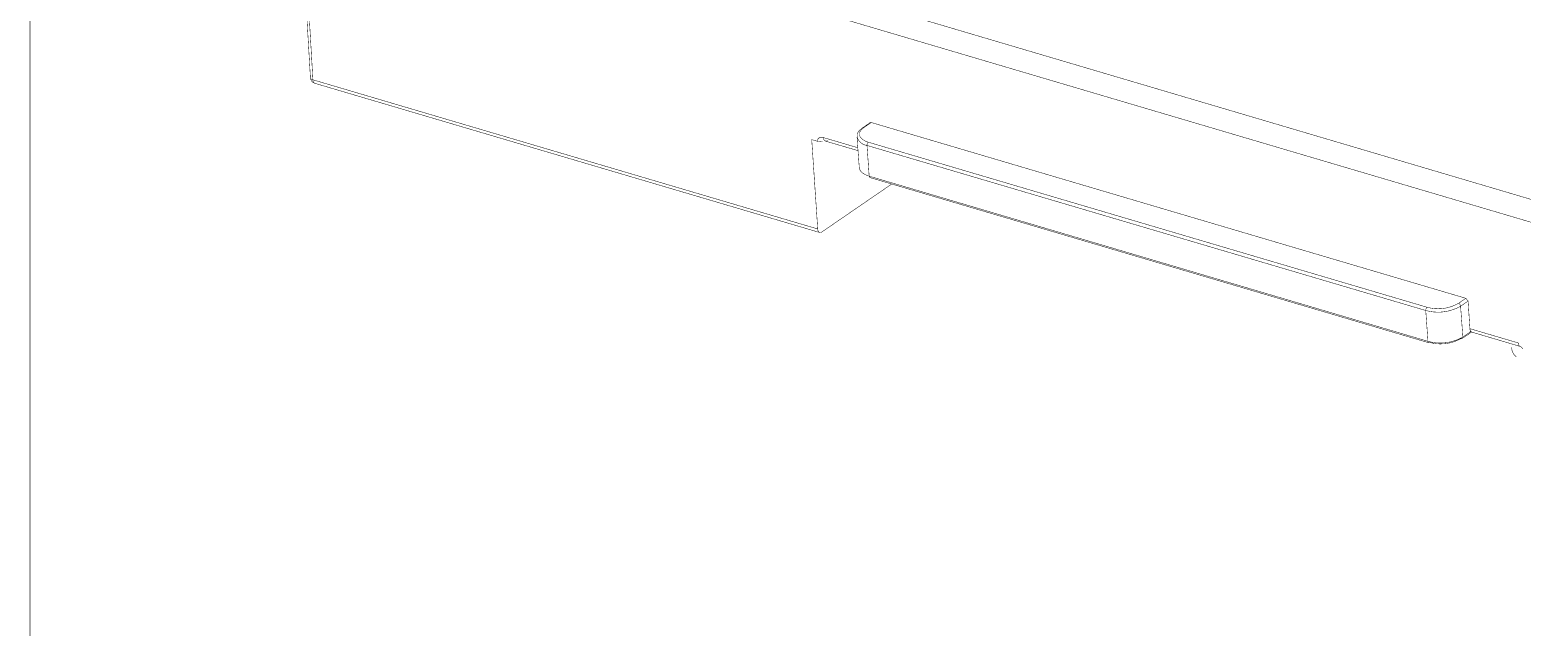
# Model space of a CAD drawing. Header units: inches. Extents: x 0 to 35.2, y -0.7 to 15.9.
# Drawn here: x 30.261 to 31.829, y 9.405 to 10.033 of the extents above; entities that cross this region are included whole.
import ezdxf

# ---------------------------------------------------------------- set-up
doc = ezdxf.new("R2010")
doc.units = ezdxf.units.IN
doc.header["$MEASUREMENT"] = 0
doc.layers.add('Board Outline', color=216, linetype='Continuous')
doc.layers.add('Dimensions', color=6, linetype='Continuous')

msp = doc.modelspace()

# ---------------------------------------------------------------- linework, layer by layer
at = {"layer": 'Board Outline', "const_width": 0.0005}
msp.add_lwpolyline([(30.261, -0.5315), (30.261, 15.6175)], dxfattribs=at)
at = {"layer": 'Dimensions', "const_width": 0.0005}
for points in [[(30.542, 10.215), (30.5557, 9.9822)], [(30.5447, 10.2127), (32.3572, 9.677)], [(30.5447, 10.2127), (30.5583, 9.98)], [(30.5977, 10.2211), (32.3532, 9.7022)], [(30.5557, 9.9822), (30.5557, 9.9819)], [(30.5557, 9.9819), (30.556, 9.9813)], [(30.556, 9.9813), (30.5566, 9.9808)], [(30.5566, 9.9808), (30.5573, 9.9803)], [(30.5573, 9.9803), (30.5583, 9.98)], [(30.5583, 9.98), (31.0889, 9.8232)], [(30.5604, 9.9763), (31.0909, 9.8195)], [(31.135, 9.9277), (31.1373, 9.9297)], [(31.136, 9.9295), (31.1439, 9.9349)], [(31.1373, 9.9297), (31.1452, 9.9351)], [(31.1439, 9.9349), (31.1452, 9.9351)], [(31.1452, 9.9351), (31.7702, 9.7503)], [(31.0826, 9.9171), (31.0882, 9.9155)], [(31.0826, 9.9171), (31.0889, 9.8232)], [(31.0882, 9.9156), (31.0882, 9.9157)], [(31.0882, 9.9155), (31.0882, 9.9156)], [(31.0883, 9.916), (31.0883, 9.916)], [(31.0883, 9.9159), (31.0883, 9.916)], [(31.0882, 9.9158), (31.0883, 9.9159)], [(31.0882, 9.9157), (31.0882, 9.9158)], [(31.0884, 9.9162), (31.0884, 9.9163)], [(31.0883, 9.9161), (31.0884, 9.9162)], [(31.0883, 9.916), (31.0883, 9.9161)], [(31.0885, 9.9166), (31.0885, 9.9166)], [(31.0885, 9.9165), (31.0885, 9.9166)], [(31.0884, 9.9164), (31.0885, 9.9165)], [(31.0884, 9.9163), (31.0884, 9.9164)], [(31.0886, 9.9167), (31.0886, 9.9168)], [(31.0885, 9.9166), (31.0886, 9.9167)], [(31.0887, 9.917), (31.0887, 9.917)], [(31.0886, 9.9169), (31.0887, 9.917)], [(31.0886, 9.9168), (31.0886, 9.9169)], [(31.0888, 9.9171), (31.0888, 9.9172)], [(31.0887, 9.917), (31.0888, 9.9171)], [(31.0889, 9.9173), (31.0889, 9.9174)], [(31.0888, 9.9173), (31.0889, 9.9173)], [(31.0888, 9.9172), (31.0888, 9.9173)], [(31.089, 9.9175), (31.089, 9.9176)], [(31.0889, 9.9174), (31.089, 9.9175)], [(31.0891, 9.9176), (31.0891, 9.9177)], [(31.089, 9.9176), (31.0891, 9.9176)], [(31.0892, 9.9178), (31.0892, 9.9178)], [(31.0891, 9.9177), (31.0892, 9.9178)], [(31.0893, 9.9179), (31.0893, 9.918)], [(31.0892, 9.9178), (31.0893, 9.9179)], [(31.0894, 9.918), (31.0894, 9.9181)], [(31.0893, 9.918), (31.0894, 9.918)], [(31.0894, 9.9181), (31.0895, 9.9181)], [(31.0896, 9.9182), (31.0896, 9.9183)], [(31.0895, 9.9181), (31.0896, 9.9182)], [(31.0897, 9.9183), (31.0897, 9.9184)], [(31.0896, 9.9183), (31.0897, 9.9183)], [(31.0897, 9.9184), (31.0898, 9.9184)], [(31.0899, 9.9185), (31.0899, 9.9185)], [(31.0898, 9.9184), (31.0899, 9.9185)], [(31.09, 9.9186), (31.0901, 9.9186)], [(31.0899, 9.9185), (31.09, 9.9186)], [(31.0901, 9.9186), (31.0901, 9.9187)], [(31.0902, 9.9187), (31.0903, 9.9188)], [(31.0901, 9.9187), (31.0902, 9.9187)], [(31.0903, 9.9188), (31.0903, 9.9188)], [(31.0904, 9.9189), (31.0905, 9.9189)], [(31.0903, 9.9188), (31.0904, 9.9189)], [(31.0905, 9.9189), (31.0905, 9.9189)], [(31.0905, 9.9189), (31.0906, 9.919)], [(31.0907, 9.919), (31.0908, 9.9191)], [(31.0906, 9.919), (31.0907, 9.919)], [(31.0908, 9.9191), (31.0908, 9.9191)], [(31.0908, 9.9191), (31.0909, 9.9191)], [(31.091, 9.9192), (31.0911, 9.9192)], [(31.0909, 9.9191), (31.091, 9.9192)], [(31.0911, 9.9192), (31.0911, 9.9192)], [(31.0911, 9.9192), (31.0912, 9.9193)], [(31.0913, 9.9193), (31.0914, 9.9193)], [(31.0912, 9.9193), (31.0913, 9.9193)], [(31.0914, 9.9193), (31.0914, 9.9193)], [(31.0914, 9.9193), (31.0915, 9.9194)], [(31.0915, 9.9194), (31.0916, 9.9194)], [(31.0917, 9.9194), (31.0918, 9.9194)], [(31.0916, 9.9194), (31.0917, 9.9194)], [(31.0918, 9.9194), (31.0919, 9.9194)], [(31.0919, 9.9194), (31.0919, 9.9195)], [(31.0919, 9.9195), (31.092, 9.9195)], [(31.092, 9.9195), (31.0921, 9.9195)], [(31.0922, 9.9195), (31.0923, 9.9195)], [(31.0921, 9.9195), (31.0922, 9.9195)], [(31.0923, 9.9195), (31.0924, 9.9195)], [(31.0924, 9.9195), (31.0925, 9.9195)], [(31.0925, 9.9195), (31.0925, 9.9195)], [(31.0925, 9.9195), (31.0926, 9.9195)], [(31.0926, 9.9195), (31.0927, 9.9196)], [(31.0926, 9.9151), (31.0938, 9.9151)], [(31.0927, 9.9196), (31.0928, 9.9196)], [(31.0929, 9.9196), (31.093, 9.9196)], [(31.0928, 9.9196), (31.0929, 9.9196)], [(31.093, 9.9196), (31.0931, 9.9196)], [(31.0931, 9.9196), (31.0932, 9.9196)], [(31.0932, 9.9196), (31.0933, 9.9196)], [(31.0933, 9.9196), (31.0933, 9.9195)], [(31.0933, 9.9195), (31.0934, 9.9195)], [(31.0934, 9.9195), (31.0935, 9.9195)], [(31.0935, 9.9195), (31.0936, 9.9195)], [(31.0936, 9.9195), (31.0937, 9.9195)], [(31.0937, 9.9195), (31.0938, 9.9195)], [(31.0939, 9.9195), (31.094, 9.9195)], [(31.0938, 9.9195), (31.0939, 9.9195)], [(31.094, 9.9195), (31.0941, 9.9195)], [(31.0941, 9.9195), (31.0942, 9.9194)], [(31.0942, 9.9194), (31.0943, 9.9194)], [(31.0943, 9.9194), (31.0944, 9.9194)], [(31.0944, 9.9194), (31.0945, 9.9194)], [(31.0945, 9.9194), (31.0946, 9.9194)], [(31.0946, 9.9194), (31.0946, 9.9193)], [(31.0946, 9.9193), (31.0947, 9.9193)], [(31.0947, 9.9193), (31.0948, 9.9193)], [(31.0948, 9.9193), (31.131, 9.9086)], [(31.0969, 9.9156), (31.1313, 9.9055)], [(31.0969, 9.9156), (31.0972, 9.9157)], [(31.1302, 9.9199), (31.1326, 9.8875)], [(31.1327, 9.9234), (31.1334, 9.9256)], [(31.1327, 9.9234), (31.1329, 9.9212)], [(31.1329, 9.9212), (31.134, 9.9192)], [(31.1334, 9.9256), (31.135, 9.9277)], [(31.134, 9.9192), (31.136, 9.9173)], [(31.136, 9.9173), (31.1387, 9.9157)], [(31.1387, 9.9157), (31.1421, 9.9144)], [(31.1421, 9.9144), (31.7294, 9.7409)], [(31.1407, 9.911), (31.728, 9.7375)], [(31.1407, 9.911), (31.143, 9.8787)], [(31.1326, 9.8875), (31.1328, 9.8862)], [(31.1328, 9.8862), (31.134, 9.8839)], [(31.134, 9.8839), (31.1362, 9.8819)], [(31.1362, 9.8819), (31.1393, 9.8801)], [(31.0932, 9.82), (31.1668, 9.8705)], [(31.1393, 9.8801), (31.143, 9.8787)], [(31.143, 9.8787), (31.7303, 9.7051)], [(31.1439, 9.8772), (31.7311, 9.7036)], [(31.0889, 9.8232), (31.089, 9.8221)], [(31.089, 9.8221), (31.0893, 9.8211)], [(31.0893, 9.8211), (31.0898, 9.8204)], [(31.0898, 9.8204), (31.0903, 9.8198)], [(31.0903, 9.8198), (31.091, 9.8195)], [(31.091, 9.8195), (31.0917, 9.8194)], [(31.0917, 9.8194), (31.0924, 9.8196)], [(31.0924, 9.8196), (31.0932, 9.82)], [(31.7624, 9.745), (31.7702, 9.7503)], [(31.7646, 9.742), (31.7725, 9.7474)], [(31.7646, 9.742), (31.767, 9.7096)], [(31.7702, 9.7503), (31.7725, 9.7474)], [(31.7725, 9.7474), (31.7744, 9.7184)], [(31.728, 9.7375), (31.7303, 9.7051)], [(31.7664, 9.7081), (31.7762, 9.7148)], [(31.767, 9.7096), (31.7754, 9.7154)], [(31.7743, 9.7154), (31.8273, 9.6997)], [(31.7744, 9.7184), (31.8252, 9.7034)], [(31.7754, 9.7154), (31.7756, 9.7152)], [(31.8184, 9.6986), (31.8184, 9.6987)], [(31.8184, 9.6985), (31.8184, 9.6986)], [(31.8184, 9.6984), (31.8184, 9.6985)], [(31.8184, 9.6983), (31.8184, 9.6984)], [(31.8184, 9.6982), (31.8184, 9.6983)], [(31.8184, 9.6981), (31.8184, 9.6982)], [(31.8184, 9.698), (31.8184, 9.6981)], [(31.8184, 9.698), (31.8184, 9.6979)], [(31.8184, 9.6979), (31.8184, 9.6978)], [(31.8184, 9.6978), (31.8184, 9.6977)], [(31.8184, 9.6977), (31.8184, 9.6976)], [(31.8184, 9.6976), (31.8184, 9.6975)], [(31.8184, 9.6975), (31.8184, 9.6974)], [(31.8184, 9.6974), (31.8184, 9.6973)], [(31.8184, 9.6987), (31.8184, 9.6988)], [(31.8184, 9.6973), (31.8184, 9.6972)], [(31.8184, 9.6972), (31.8184, 9.6971)], [(31.8184, 9.6971), (31.8184, 9.697)], [(31.8184, 9.697), (31.8185, 9.6969)], [(31.8185, 9.6969), (31.8185, 9.6967)], [(31.8185, 9.6967), (31.8185, 9.6966)], [(31.8185, 9.6966), (31.8185, 9.6965)], [(31.8185, 9.6965), (31.8185, 9.6964)], [(31.8185, 9.6964), (31.8185, 9.6963)], [(31.8185, 9.6963), (31.8186, 9.6962)], [(31.8186, 9.6962), (31.8186, 9.6961)], [(31.8186, 9.6961), (31.8186, 9.696)], [(31.8186, 9.696), (31.8186, 9.6959)], [(31.8186, 9.6959), (31.8187, 9.6958)], [(31.8187, 9.6958), (31.8187, 9.6957)], [(31.8187, 9.6957), (31.8187, 9.6955)], [(31.8187, 9.6955), (31.8187, 9.6954)], [(31.8187, 9.6954), (31.8188, 9.6953)], [(31.8188, 9.6953), (31.8188, 9.6952)], [(31.8188, 9.6952), (31.8188, 9.6951)], [(31.8188, 9.6951), (31.8189, 9.695)], [(31.8189, 9.695), (31.8189, 9.6949)], [(31.8189, 9.6949), (31.8189, 9.6948)], [(31.8189, 9.6948), (31.819, 9.6947)], [(31.819, 9.6947), (31.819, 9.6946)], [(31.819, 9.6946), (31.8191, 9.6944)], [(31.8191, 9.6944), (31.8191, 9.6943)], [(31.8191, 9.6943), (31.8191, 9.6942)], [(31.8191, 9.6942), (31.8192, 9.6941)], [(31.8192, 9.6941), (31.8192, 9.694)], [(31.8192, 9.694), (31.8193, 9.6939)], [(31.8193, 9.6939), (31.8193, 9.6938)], [(31.8193, 9.6938), (31.8194, 9.6937)], [(31.8194, 9.6937), (31.8194, 9.6936)], [(31.8194, 9.6936), (31.8195, 9.6935)], [(31.8195, 9.6935), (31.8195, 9.6934)], [(31.8195, 9.6934), (31.8196, 9.6932)], [(31.8196, 9.6932), (31.8196, 9.6931)], [(31.8196, 9.6931), (31.8197, 9.693)], [(31.8197, 9.693), (31.8197, 9.6929)], [(31.8197, 9.6929), (31.8198, 9.6928)], [(31.8198, 9.6928), (31.8198, 9.6927)], [(31.8198, 9.6927), (31.8199, 9.6926)], [(31.8199, 9.6926), (31.82, 9.6925)], [(31.82, 9.6925), (31.82, 9.6924)], [(31.82, 9.6924), (31.8201, 9.6923)], [(31.8201, 9.6923), (31.8201, 9.6922)], [(31.8201, 9.6922), (31.8202, 9.6921)], [(31.8202, 9.6921), (31.8203, 9.692)], [(31.8203, 9.692), (31.8203, 9.6919)], [(31.8203, 9.6919), (31.8204, 9.6918)], [(31.8204, 9.6918), (31.8205, 9.6917)], [(31.8205, 9.6917), (31.8205, 9.6916)], [(31.8205, 9.6916), (31.8206, 9.6915)], [(31.8206, 9.6915), (31.8207, 9.6914)], [(31.8207, 9.6914), (31.8207, 9.6913)], [(31.8207, 9.6913), (31.8208, 9.6912)], [(31.8208, 9.6912), (31.8209, 9.6911)], [(31.8209, 9.6911), (31.821, 9.691)], [(31.821, 9.691), (31.821, 9.6909)], [(31.821, 9.6909), (31.8211, 9.6908)], [(31.8211, 9.6908), (31.8212, 9.6907)], [(31.8212, 9.6907), (31.8213, 9.6906)], [(31.8213, 9.6906), (31.8213, 9.6905)], [(31.8213, 9.6905), (31.8214, 9.6905)], [(31.8214, 9.6905), (31.8215, 9.6904)], [(31.8215, 9.6904), (31.8216, 9.6903)], [(31.8216, 9.6903), (31.8216, 9.6902)], [(31.8216, 9.6902), (31.8217, 9.6901)], [(31.8217, 9.6901), (31.8218, 9.69)], [(31.8218, 9.69), (31.8219, 9.6899)], [(31.8219, 9.6899), (31.822, 9.6898)], [(31.822, 9.6898), (31.8221, 9.6898)], [(31.8221, 9.6898), (31.8221, 9.6897)], [(31.8221, 9.6897), (31.8222, 9.6896)], [(31.8222, 9.6896), (31.8223, 9.6895)], [(31.8223, 9.6895), (31.8224, 9.6894)], [(31.8224, 9.6894), (31.8225, 9.6894)], [(31.8225, 9.6894), (31.8226, 9.6893)], [(31.8226, 9.6893), (31.8227, 9.6892)], [(31.8227, 9.6892), (31.8227, 9.6891)], [(31.8227, 9.6891), (31.8228, 9.6891)], [(31.8228, 9.6891), (31.8229, 9.689)], [(31.8229, 9.689), (31.823, 9.6889)], [(31.823, 9.6889), (31.8231, 9.6888)]]:
    msp.add_lwpolyline(points, dxfattribs=at)
at = {"layer": 'Dimensions', "const_width": 0.00025}
for points in [[(30.5555, 9.9822, 1), (30.5558, 9.9822, 1)], [(30.5555, 9.9822, 1), (30.5558, 9.9822, 1)], [(30.5555, 9.9822, 1), (30.5558, 9.9822, 1)], [(30.5556, 9.9819, 1), (30.5559, 9.9819, 1)], [(30.5556, 9.9819, 1), (30.5559, 9.9819, 1)], [(30.5559, 9.9813, 1), (30.5562, 9.9813, 1)], [(30.5559, 9.9813, 1), (30.5562, 9.9813, 1)], [(30.5565, 9.9808, 1), (30.5567, 9.9808, 1)], [(30.5565, 9.9808, 1), (30.5567, 9.9808, 1)], [(30.5572, 9.9803, 1), (30.5575, 9.9803, 1)], [(30.5572, 9.9803, 1), (30.5575, 9.9803, 1)], [(30.5582, 9.98, 1), (30.5584, 9.98, 1)], [(30.5582, 9.98, 1), (30.5584, 9.98, 1)], [(30.5582, 9.98, 1), (30.5584, 9.98, 1)], [(30.5582, 9.98, 1), (30.5584, 9.98, 1)], [(30.5602, 9.9763, 1), (30.5605, 9.9763, 1)], [(30.5602, 9.9763, 1), (30.5605, 9.9763, 1)], [(30.5602, 9.9763, 1), (30.5605, 9.9763, 1)], [(31.1359, 9.9295, 1), (31.1362, 9.9295, 1)], [(31.1359, 9.9295, 1), (31.1362, 9.9295, 1)], [(31.1359, 9.9295, 1), (31.1362, 9.9295, 1)], [(31.1372, 9.9297, 1), (31.1375, 9.9297, 1)], [(31.1372, 9.9297, 1), (31.1375, 9.9297, 1)], [(31.1372, 9.9297, 1), (31.1375, 9.9297, 1)], [(31.1437, 9.9349, 1), (31.144, 9.9349, 1)], [(31.1437, 9.9349, 1), (31.144, 9.9349, 1)], [(31.1451, 9.9351, 1), (31.1453, 9.9351, 1)], [(31.1451, 9.9351, 1), (31.1453, 9.9351, 1)], [(31.1451, 9.9351, 1), (31.1453, 9.9351, 1)], [(31.0825, 9.9171, 1), (31.0828, 9.9171, 1)], [(31.0825, 9.9171, 1), (31.0828, 9.9171, 1)], [(31.0881, 9.9156, 1), (31.0883, 9.9156, 1)], [(31.0881, 9.9155, 1), (31.0883, 9.9155, 1)], [(31.0881, 9.9156, 1), (31.0883, 9.9156, 1)], [(31.0881, 9.9155, 1), (31.0883, 9.9155, 1)], [(31.0881, 9.9155, 1), (31.0883, 9.9155, 1)], [(31.0882, 9.916, 1), (31.0884, 9.916, 1)], [(31.0882, 9.916, 1), (31.0884, 9.916, 1)], [(31.0881, 9.9159, 1), (31.0884, 9.9159, 1)], [(31.0881, 9.9159, 1), (31.0884, 9.9159, 1)], [(31.0881, 9.9158, 1), (31.0884, 9.9158, 1)], [(31.0881, 9.9158, 1), (31.0884, 9.9158, 1)], [(31.0881, 9.9157, 1), (31.0883, 9.9157, 1)], [(31.0881, 9.9157, 1), (31.0883, 9.9157, 1)], [(31.0882, 9.9162, 1), (31.0885, 9.9162, 1)], [(31.0882, 9.9162, 1), (31.0885, 9.9162, 1)], [(31.0882, 9.9161, 1), (31.0885, 9.9161, 1)], [(31.0882, 9.9161, 1), (31.0885, 9.9161, 1)], [(31.0882, 9.916, 1), (31.0884, 9.916, 1)], [(31.0882, 9.916, 1), (31.0884, 9.916, 1)], [(31.0884, 9.9166, 1), (31.0886, 9.9166, 1)], [(31.0884, 9.9166, 1), (31.0886, 9.9166, 1)], [(31.0883, 9.9165, 1), (31.0886, 9.9165, 1)], [(31.0883, 9.9165, 1), (31.0886, 9.9165, 1)], [(31.0883, 9.9164, 1), (31.0886, 9.9164, 1)], [(31.0883, 9.9163, 1), (31.0885, 9.9163, 1)], [(31.0883, 9.9164, 1), (31.0886, 9.9164, 1)], [(31.0883, 9.9163, 1), (31.0885, 9.9163, 1)], [(31.0884, 9.9167, 1), (31.0887, 9.9167, 1)], [(31.0884, 9.9167, 1), (31.0887, 9.9167, 1)], [(31.0884, 9.9166, 1), (31.0887, 9.9166, 1)], [(31.0884, 9.9166, 1), (31.0887, 9.9166, 1)], [(31.0886, 9.917, 1), (31.0888, 9.917, 1)], [(31.0886, 9.917, 1), (31.0888, 9.917, 1)], [(31.0885, 9.9169, 1), (31.0888, 9.9169, 1)], [(31.0885, 9.9168, 1), (31.0887, 9.9168, 1)], [(31.0885, 9.9169, 1), (31.0888, 9.9169, 1)], [(31.0885, 9.9168, 1), (31.0887, 9.9168, 1)], [(31.0886, 9.9171, 1), (31.0889, 9.9171, 1)], [(31.0886, 9.9171, 1), (31.0889, 9.9171, 1)], [(31.0886, 9.917, 1), (31.0888, 9.917, 1)], [(31.0886, 9.917, 1), (31.0888, 9.917, 1)], [(31.0888, 9.9173, 1), (31.089, 9.9173, 1)], [(31.0888, 9.9173, 1), (31.089, 9.9173, 1)], [(31.0887, 9.9173, 1), (31.089, 9.9173, 1)], [(31.0887, 9.9173, 1), (31.089, 9.9173, 1)], [(31.0887, 9.9172, 1), (31.0889, 9.9172, 1)], [(31.0887, 9.9172, 1), (31.0889, 9.9172, 1)], [(31.0889, 9.9175, 1), (31.0891, 9.9175, 1)], [(31.0888, 9.9174, 1), (31.0891, 9.9174, 1)], [(31.0889, 9.9175, 1), (31.0891, 9.9175, 1)], [(31.0888, 9.9174, 1), (31.0891, 9.9174, 1)], [(31.089, 9.9176, 1), (31.0892, 9.9176, 1)], [(31.089, 9.9176, 1), (31.0892, 9.9176, 1)], [(31.0889, 9.9176, 1), (31.0892, 9.9176, 1)], [(31.0889, 9.9176, 1), (31.0892, 9.9176, 1)], [(31.0891, 9.9178, 1), (31.0893, 9.9178, 1)], [(31.0891, 9.9178, 1), (31.0893, 9.9178, 1)], [(31.089, 9.9177, 1), (31.0893, 9.9177, 1)], [(31.089, 9.9177, 1), (31.0893, 9.9177, 1)], [(31.0892, 9.9179, 1), (31.0894, 9.9179, 1)], [(31.0891, 9.9178, 1), (31.0894, 9.9178, 1)], [(31.0892, 9.9179, 1), (31.0894, 9.9179, 1)], [(31.0891, 9.9178, 1), (31.0894, 9.9178, 1)], [(31.0893, 9.918, 1), (31.0895, 9.918, 1)], [(31.0893, 9.918, 1), (31.0895, 9.918, 1)], [(31.0892, 9.918, 1), (31.0895, 9.918, 1)], [(31.0892, 9.918, 1), (31.0895, 9.918, 1)], [(31.0893, 9.9181, 1), (31.0896, 9.9181, 1)], [(31.0893, 9.9181, 1), (31.0896, 9.9181, 1)], [(31.0894, 9.9182, 1), (31.0897, 9.9182, 1)], [(31.0894, 9.9182, 1), (31.0897, 9.9182, 1)], [(31.0894, 9.9181, 1), (31.0896, 9.9181, 1)], [(31.0894, 9.9181, 1), (31.0896, 9.9181, 1)], [(31.0896, 9.9183, 1), (31.0898, 9.9183, 1)], [(31.0896, 9.9183, 1), (31.0898, 9.9183, 1)], [(31.0895, 9.9183, 1), (31.0897, 9.9183, 1)], [(31.0895, 9.9183, 1), (31.0897, 9.9183, 1)], [(31.0896, 9.9184, 1), (31.0899, 9.9184, 1)], [(31.0896, 9.9184, 1), (31.0899, 9.9184, 1)], [(31.0897, 9.9185, 1), (31.09, 9.9185, 1)], [(31.0897, 9.9184, 1), (31.0899, 9.9184, 1)], [(31.0897, 9.9185, 1), (31.09, 9.9185, 1)], [(31.0897, 9.9184, 1), (31.0899, 9.9184, 1)], [(31.0899, 9.9186, 1), (31.0901, 9.9186, 1)], [(31.0898, 9.9185, 1), (31.0901, 9.9185, 1)], [(31.0899, 9.9186, 1), (31.0901, 9.9186, 1)], [(31.0898, 9.9185, 1), (31.0901, 9.9185, 1)], [(31.0899, 9.9186, 1), (31.0902, 9.9186, 1)], [(31.0899, 9.9186, 1), (31.0902, 9.9186, 1)], [(31.0901, 9.9187, 1), (31.0903, 9.9187, 1)], [(31.0901, 9.9187, 1), (31.0903, 9.9187, 1)], [(31.09, 9.9187, 1), (31.0902, 9.9187, 1)], [(31.09, 9.9187, 1), (31.0902, 9.9187, 1)], [(31.0901, 9.9188, 1), (31.0904, 9.9188, 1)], [(31.0901, 9.9188, 1), (31.0904, 9.9188, 1)], [(31.0903, 9.9189, 1), (31.0905, 9.9189, 1)], [(31.0902, 9.9188, 1), (31.0905, 9.9188, 1)], [(31.0903, 9.9189, 1), (31.0905, 9.9189, 1)], [(31.0902, 9.9188, 1), (31.0905, 9.9188, 1)], [(31.0903, 9.9189, 1), (31.0906, 9.9189, 1)], [(31.0903, 9.9189, 1), (31.0906, 9.9189, 1)], [(31.0904, 9.9189, 1), (31.0907, 9.9189, 1)], [(31.0904, 9.9189, 1), (31.0907, 9.9189, 1)], [(31.0906, 9.919, 1), (31.0908, 9.919, 1)], [(31.0906, 9.919, 1), (31.0908, 9.919, 1)], [(31.0905, 9.919, 1), (31.0907, 9.919, 1)], [(31.0905, 9.919, 1), (31.0907, 9.919, 1)], [(31.0906, 9.9191, 1), (31.0909, 9.9191, 1)], [(31.0906, 9.9191, 1), (31.0909, 9.9191, 1)], [(31.0907, 9.9191, 1), (31.091, 9.9191, 1)], [(31.0907, 9.9191, 1), (31.091, 9.9191, 1)], [(31.0909, 9.9192, 1), (31.0911, 9.9192, 1)], [(31.0908, 9.9191, 1), (31.091, 9.9191, 1)], [(31.0909, 9.9192, 1), (31.0911, 9.9192, 1)], [(31.0908, 9.9191, 1), (31.091, 9.9191, 1)], [(31.0909, 9.9192, 1), (31.0912, 9.9192, 1)], [(31.0909, 9.9192, 1), (31.0912, 9.9192, 1)], [(31.091, 9.9192, 1), (31.0913, 9.9192, 1)], [(31.091, 9.9192, 1), (31.0913, 9.9192, 1)], [(31.0912, 9.9193, 1), (31.0914, 9.9193, 1)], [(31.0911, 9.9193, 1), (31.0913, 9.9193, 1)], [(31.0912, 9.9193, 1), (31.0914, 9.9193, 1)], [(31.0911, 9.9193, 1), (31.0913, 9.9193, 1)], [(31.0912, 9.9193, 1), (31.0915, 9.9193, 1)], [(31.0912, 9.9193, 1), (31.0915, 9.9193, 1)], [(31.0913, 9.9193, 1), (31.0916, 9.9193, 1)], [(31.0913, 9.9193, 1), (31.0916, 9.9193, 1)], [(31.0913, 9.915, 1), (31.0916, 9.915, 1)], [(31.0913, 9.915, 1), (31.0916, 9.915, 1)], [(31.0914, 9.9194, 1), (31.0917, 9.9194, 1)], [(31.0914, 9.9194, 1), (31.0917, 9.9194, 1)], [(31.0916, 9.9194, 1), (31.0918, 9.9194, 1)], [(31.0916, 9.9194, 1), (31.0918, 9.9194, 1)], [(31.0915, 9.9194, 1), (31.0917, 9.9194, 1)], [(31.0915, 9.9194, 1), (31.0917, 9.9194, 1)], [(31.0916, 9.9194, 1), (31.0919, 9.9194, 1)], [(31.0916, 9.9194, 1), (31.0919, 9.9194, 1)], [(31.0917, 9.9194, 1), (31.092, 9.9194, 1)], [(31.0917, 9.9194, 1), (31.092, 9.9194, 1)], [(31.0918, 9.9195, 1), (31.0921, 9.9195, 1)], [(31.0918, 9.9195, 1), (31.0921, 9.9195, 1)], [(31.0919, 9.9195, 1), (31.0922, 9.9195, 1)], [(31.0919, 9.9195, 1), (31.0922, 9.9195, 1)], [(31.0921, 9.9195, 1), (31.0923, 9.9195, 1)], [(31.0921, 9.9195, 1), (31.0923, 9.9195, 1)], [(31.092, 9.9195, 1), (31.0922, 9.9195, 1)], [(31.092, 9.9195, 1), (31.0922, 9.9195, 1)], [(31.0922, 9.9195, 1), (31.0924, 9.9195, 1)], [(31.0922, 9.9195, 1), (31.0924, 9.9195, 1)], [(31.0922, 9.9195, 1), (31.0925, 9.9195, 1)], [(31.0922, 9.9195, 1), (31.0925, 9.9195, 1)], [(31.0923, 9.9195, 1), (31.0926, 9.9195, 1)], [(31.0923, 9.9195, 1), (31.0926, 9.9195, 1)], [(31.0924, 9.9195, 1), (31.0927, 9.9195, 1)], [(31.0924, 9.9195, 1), (31.0927, 9.9195, 1)], [(31.0925, 9.9195, 1), (31.0928, 9.9195, 1)], [(31.0925, 9.9195, 1), (31.0928, 9.9195, 1)], [(31.0925, 9.9151, 1), (31.0928, 9.9151, 1)], [(31.0925, 9.9151, 1), (31.0928, 9.9151, 1)], [(31.0926, 9.9196, 1), (31.0928, 9.9196, 1)], [(31.0926, 9.9196, 1), (31.0928, 9.9196, 1)], [(31.0928, 9.9196, 1), (31.093, 9.9196, 1)], [(31.0927, 9.9196, 1), (31.0929, 9.9196, 1)], [(31.0928, 9.9196, 1), (31.093, 9.9196, 1)], [(31.0927, 9.9196, 1), (31.0929, 9.9196, 1)], [(31.0929, 9.9196, 1), (31.0931, 9.9196, 1)], [(31.0929, 9.9196, 1), (31.0931, 9.9196, 1)], [(31.0929, 9.9196, 1), (31.0932, 9.9196, 1)], [(31.0929, 9.9196, 1), (31.0932, 9.9196, 1)], [(31.093, 9.9196, 1), (31.0933, 9.9196, 1)], [(31.093, 9.9196, 1), (31.0933, 9.9196, 1)], [(31.0931, 9.9196, 1), (31.0934, 9.9196, 1)], [(31.0931, 9.9196, 1), (31.0934, 9.9196, 1)], [(31.0932, 9.9195, 1), (31.0935, 9.9195, 1)], [(31.0932, 9.9195, 1), (31.0935, 9.9195, 1)], [(31.0933, 9.9195, 1), (31.0936, 9.9195, 1)], [(31.0933, 9.9195, 1), (31.0936, 9.9195, 1)], [(31.0934, 9.9195, 1), (31.0937, 9.9195, 1)], [(31.0934, 9.9195, 1), (31.0937, 9.9195, 1)], [(31.0935, 9.9195, 1), (31.0937, 9.9195, 1)], [(31.0935, 9.9195, 1), (31.0937, 9.9195, 1)], [(31.0936, 9.9195, 1), (31.0938, 9.9195, 1)], [(31.0936, 9.9195, 1), (31.0938, 9.9195, 1)], [(31.0938, 9.9195, 1), (31.094, 9.9195, 1)], [(31.0937, 9.9195, 1), (31.0939, 9.9195, 1)], [(31.0938, 9.9195, 1), (31.094, 9.9195, 1)], [(31.0937, 9.9195, 1), (31.0939, 9.9195, 1)], [(31.0937, 9.9151, 1), (31.094, 9.9151, 1)], [(31.0939, 9.9195, 1), (31.0941, 9.9195, 1)], [(31.0939, 9.9195, 1), (31.0941, 9.9195, 1)], [(31.094, 9.9195, 1), (31.0942, 9.9195, 1)], [(31.094, 9.9195, 1), (31.0942, 9.9195, 1)], [(31.0941, 9.9194, 1), (31.0943, 9.9194, 1)], [(31.0941, 9.9194, 1), (31.0943, 9.9194, 1)], [(31.0941, 9.9194, 1), (31.0944, 9.9194, 1)], [(31.0941, 9.9194, 1), (31.0944, 9.9194, 1)], [(31.0942, 9.9194, 1), (31.0945, 9.9194, 1)], [(31.0942, 9.9194, 1), (31.0945, 9.9194, 1)], [(31.0943, 9.9194, 1), (31.0946, 9.9194, 1)], [(31.0943, 9.9194, 1), (31.0946, 9.9194, 1)], [(31.0944, 9.9194, 1), (31.0947, 9.9194, 1)], [(31.0944, 9.9194, 1), (31.0947, 9.9194, 1)], [(31.0945, 9.9193, 1), (31.0948, 9.9193, 1)], [(31.0945, 9.9193, 1), (31.0948, 9.9193, 1)], [(31.0946, 9.9193, 1), (31.0949, 9.9193, 1)], [(31.0946, 9.9193, 1), (31.0949, 9.9193, 1)], [(31.0947, 9.9193, 1), (31.095, 9.9193, 1)], [(31.0947, 9.9193, 1), (31.095, 9.9193, 1)], [(31.0947, 9.9193, 1), (31.095, 9.9193, 1)], [(31.0949, 9.9182, 1), (31.0951, 9.9182, 1)], [(31.0949, 9.9182, 1), (31.0951, 9.9182, 1)], [(31.0952, 9.9173, 1), (31.0954, 9.9173, 1)], [(31.0952, 9.9173, 1), (31.0954, 9.9173, 1)], [(31.0956, 9.9165, 1), (31.0958, 9.9165, 1)], [(31.0956, 9.9165, 1), (31.0958, 9.9165, 1)], [(31.0968, 9.9157, 1), (31.0971, 9.9157, 1)], [(31.0968, 9.9157, 1), (31.0971, 9.9157, 1)], [(31.0968, 9.9156, 1), (31.097, 9.9156, 1)], [(31.0968, 9.9156, 1), (31.097, 9.9156, 1)], [(31.0971, 9.9157, 1), (31.0973, 9.9157, 1)], [(31.0972, 9.9156, 1), (31.0975, 9.9156, 1)], [(31.0972, 9.9156, 1), (31.0975, 9.9156, 1)], [(31.0976, 9.9155, 1), (31.0979, 9.9155, 1)], [(31.0976, 9.9155, 1), (31.0979, 9.9155, 1)], [(31.0981, 9.9156, 1), (31.0984, 9.9156, 1)], [(31.0981, 9.9156, 1), (31.0984, 9.9156, 1)], [(31.0991, 9.9161, 1), (31.0993, 9.9161, 1)], [(31.1301, 9.9199, 1), (31.1303, 9.9199, 1)], [(31.1301, 9.9198, 1), (31.1304, 9.9198, 1)], [(31.1302, 9.9219, 1), (31.1304, 9.9219, 1)], [(31.1302, 9.9219, 1), (31.1304, 9.9219, 1)], [(31.1304, 9.9197, 1), (31.1307, 9.9197, 1)], [(31.1308, 9.9241, 1), (31.131, 9.9241, 1)], [(31.1308, 9.9241, 1), (31.131, 9.9241, 1)], [(31.1321, 9.9261, 1), (31.1324, 9.9261, 1)], [(31.1321, 9.9261, 1), (31.1324, 9.9261, 1)], [(31.1326, 9.9234, 1), (31.1328, 9.9234, 1)], [(31.1326, 9.9234, 1), (31.1328, 9.9234, 1)], [(31.1328, 9.9212, 1), (31.133, 9.9212, 1)], [(31.1328, 9.9212, 1), (31.133, 9.9212, 1)], [(31.1333, 9.9256, 1), (31.1335, 9.9256, 1)], [(31.1333, 9.9256, 1), (31.1335, 9.9256, 1)], [(31.1339, 9.9192, 1), (31.1341, 9.9192, 1)], [(31.1339, 9.9192, 1), (31.1341, 9.9192, 1)], [(31.1348, 9.9277, 1), (31.1351, 9.9277, 1)], [(31.1348, 9.9277, 1), (31.1351, 9.9277, 1)], [(31.1358, 9.9173, 1), (31.1361, 9.9173, 1)], [(31.1358, 9.9173, 1), (31.1361, 9.9173, 1)], [(31.1386, 9.9157, 1), (31.1388, 9.9157, 1)], [(31.1386, 9.9157, 1), (31.1388, 9.9157, 1)], [(31.142, 9.9144, 1), (31.1422, 9.9144, 1)], [(31.142, 9.9144, 1), (31.1422, 9.9144, 1)], [(31.142, 9.9144, 1), (31.1422, 9.9144, 1)], [(31.1309, 9.9086, 1), (31.1312, 9.9086, 1)], [(31.1311, 9.9055, 1), (31.1314, 9.9055, 1)], [(31.1406, 9.911, 1), (31.1408, 9.911, 1)], [(31.1406, 9.911, 1), (31.1408, 9.911, 1)], [(31.1406, 9.911, 1), (31.1408, 9.911, 1)], [(31.1406, 9.911, 1), (31.1408, 9.911, 1)], [(31.1324, 9.8875, 1), (31.1327, 9.8875, 1)], [(31.1324, 9.8875, 1), (31.1327, 9.8875, 1)], [(31.1327, 9.8862, 1), (31.1329, 9.8862, 1)], [(31.1327, 9.8862, 1), (31.1329, 9.8862, 1)], [(31.1339, 9.8839, 1), (31.1342, 9.8839, 1)], [(31.1339, 9.8839, 1), (31.1342, 9.8839, 1)], [(31.1361, 9.8819, 1), (31.1363, 9.8819, 1)], [(31.1361, 9.8819, 1), (31.1363, 9.8819, 1)], [(31.1391, 9.8801, 1), (31.1394, 9.8801, 1)], [(31.1391, 9.8801, 1), (31.1394, 9.8801, 1)], [(31.1429, 9.8787, 1), (31.1432, 9.8787, 1)], [(31.1429, 9.8787, 1), (31.1432, 9.8787, 1)], [(31.1429, 9.8787, 1), (31.1432, 9.8787, 1)], [(31.1429, 9.8787, 1), (31.1432, 9.8787, 1)], [(31.1437, 9.8772, 1), (31.144, 9.8772, 1)], [(31.1437, 9.8772, 1), (31.144, 9.8772, 1)], [(31.1667, 9.8705, 1), (31.1669, 9.8705, 1)], [(31.0887, 9.8232, 1), (31.089, 9.8232, 1)], [(31.0887, 9.8232, 1), (31.089, 9.8232, 1)], [(31.0887, 9.8232, 1), (31.089, 9.8232, 1)], [(31.0889, 9.8221, 1), (31.0891, 9.8221, 1)], [(31.0889, 9.8221, 1), (31.0891, 9.8221, 1)], [(31.0892, 9.8211, 1), (31.0894, 9.8211, 1)], [(31.0892, 9.8211, 1), (31.0894, 9.8211, 1)], [(31.0896, 9.8204, 1), (31.0899, 9.8204, 1)], [(31.0896, 9.8204, 1), (31.0899, 9.8204, 1)], [(31.0902, 9.8198, 1), (31.0904, 9.8198, 1)], [(31.0902, 9.8198, 1), (31.0904, 9.8198, 1)], [(31.0908, 9.8195, 1), (31.0911, 9.8195, 1)], [(31.0908, 9.8195, 1), (31.0911, 9.8195, 1)], [(31.0908, 9.8195, 1), (31.0911, 9.8195, 1)], [(31.0915, 9.8194, 1), (31.0918, 9.8194, 1)], [(31.0915, 9.8194, 1), (31.0918, 9.8194, 1)], [(31.0923, 9.8196, 1), (31.0926, 9.8196, 1)], [(31.0923, 9.8196, 1), (31.0926, 9.8196, 1)], [(31.0931, 9.82, 1), (31.0933, 9.82, 1)], [(31.0931, 9.82, 1), (31.0933, 9.82, 1)], [(31.7292, 9.7409, 1), (31.7295, 9.7409, 1)], [(31.7292, 9.7409, 1), (31.7295, 9.7409, 1)], [(31.7292, 9.7409, 1), (31.7295, 9.7409, 1)], [(31.7622, 9.745, 1), (31.7625, 9.745, 1)], [(31.7622, 9.745, 1), (31.7625, 9.745, 1)], [(31.7622, 9.745, 1), (31.7625, 9.745, 1)], [(31.7645, 9.742, 1), (31.7647, 9.742, 1)], [(31.7645, 9.742, 1), (31.7647, 9.742, 1)], [(31.7645, 9.742, 1), (31.7647, 9.742, 1)], [(31.7645, 9.742, 1), (31.7647, 9.742, 1)], [(31.7701, 9.7503, 1), (31.7703, 9.7503, 1)], [(31.7701, 9.7503, 1), (31.7703, 9.7503, 1)], [(31.7701, 9.7503, 1), (31.7703, 9.7503, 1)], [(31.7723, 9.7474, 1), (31.7726, 9.7474, 1)], [(31.7723, 9.7474, 1), (31.7726, 9.7474, 1)], [(31.7723, 9.7474, 1), (31.7726, 9.7474, 1)], [(31.7278, 9.7375, 1), (31.7281, 9.7375, 1)], [(31.7278, 9.7375, 1), (31.7281, 9.7375, 1)], [(31.7278, 9.7375, 1), (31.7281, 9.7375, 1)], [(31.7278, 9.7375, 1), (31.7281, 9.7375, 1)], [(31.7668, 9.7096, 1), (31.7671, 9.7096, 1)], [(31.7668, 9.7096, 1), (31.7671, 9.7096, 1)], [(31.7668, 9.7096, 1), (31.7671, 9.7096, 1)], [(31.7668, 9.7096, 1), (31.7671, 9.7096, 1)], [(31.7742, 9.7154, 1), (31.7744, 9.7154, 1)], [(31.7742, 9.7184, 1), (31.7745, 9.7184, 1)], [(31.7742, 9.7184, 1), (31.7745, 9.7184, 1)], [(31.7742, 9.7184, 1), (31.7745, 9.7184, 1)], [(31.7753, 9.7154, 1), (31.7755, 9.7154, 1)], [(31.7753, 9.7154, 1), (31.7755, 9.7154, 1)], [(31.7753, 9.7154, 1), (31.7755, 9.7154, 1)], [(31.7755, 9.7152, 1), (31.7758, 9.7152, 1)], [(31.7755, 9.7152, 1), (31.7758, 9.7152, 1)], [(31.7757, 9.715, 1), (31.776, 9.715, 1)], [(31.7757, 9.715, 1), (31.776, 9.715, 1)], [(31.7759, 9.7149, 1), (31.7761, 9.7149, 1)], [(31.7759, 9.7149, 1), (31.7761, 9.7149, 1)], [(31.7761, 9.7148, 1), (31.7763, 9.7148, 1)], [(31.7761, 9.7149, 1), (31.7764, 9.7149, 1)], [(31.7302, 9.7051, 1), (31.7304, 9.7051, 1)], [(31.7302, 9.7051, 1), (31.7304, 9.7051, 1)], [(31.7302, 9.7051, 1), (31.7304, 9.7051, 1)], [(31.7302, 9.7051, 1), (31.7304, 9.7051, 1)], [(31.731, 9.7036, 1), (31.7313, 9.7036, 1)], [(31.731, 9.7036, 1), (31.7313, 9.7036, 1)], [(31.731, 9.7036, 1), (31.7313, 9.7036, 1)], [(31.7319, 9.7039, 1), (31.7322, 9.7039, 1)], [(31.7319, 9.7039, 1), (31.7322, 9.7039, 1)], [(31.7649, 9.708, 1), (31.7652, 9.708, 1)], [(31.7649, 9.708, 1), (31.7652, 9.708, 1)], [(31.7662, 9.7081, 1), (31.7665, 9.7081, 1)], [(31.7662, 9.7081, 1), (31.7665, 9.7081, 1)], [(31.7662, 9.7081, 1), (31.7665, 9.7081, 1)], [(31.8183, 9.6986, 1), (31.8185, 9.6986, 1)], [(31.8183, 9.6986, 1), (31.8185, 9.6986, 1)], [(31.8183, 9.6985, 1), (31.8185, 9.6985, 1)], [(31.8183, 9.6985, 1), (31.8185, 9.6985, 1)], [(31.8183, 9.6984, 1), (31.8185, 9.6984, 1)], [(31.8183, 9.6984, 1), (31.8185, 9.6984, 1)], [(31.8183, 9.6983, 1), (31.8185, 9.6983, 1)], [(31.8183, 9.6983, 1), (31.8185, 9.6983, 1)], [(31.8183, 9.6982, 1), (31.8185, 9.6982, 1)], [(31.8183, 9.6982, 1), (31.8185, 9.6982, 1)], [(31.8182, 9.6981, 1), (31.8185, 9.6981, 1)], [(31.8182, 9.6981, 1), (31.8185, 9.6981, 1)], [(31.8182, 9.698, 1), (31.8185, 9.698, 1)], [(31.8182, 9.698, 1), (31.8185, 9.698, 1)], [(31.8182, 9.6979, 1), (31.8185, 9.6979, 1)], [(31.8182, 9.6979, 1), (31.8185, 9.6979, 1)], [(31.8183, 9.6978, 1), (31.8185, 9.6978, 1)], [(31.8183, 9.6978, 1), (31.8185, 9.6978, 1)], [(31.8183, 9.6977, 1), (31.8185, 9.6977, 1)], [(31.8183, 9.6977, 1), (31.8185, 9.6977, 1)], [(31.8183, 9.6976, 1), (31.8185, 9.6976, 1)], [(31.8183, 9.6976, 1), (31.8185, 9.6976, 1)], [(31.8183, 9.6975, 1), (31.8185, 9.6975, 1)], [(31.8183, 9.6975, 1), (31.8185, 9.6975, 1)], [(31.8183, 9.6974, 1), (31.8185, 9.6974, 1)], [(31.8183, 9.6974, 1), (31.8185, 9.6974, 1)], [(31.8183, 9.6988, 1), (31.8185, 9.6988, 1)], [(31.8183, 9.6987, 1), (31.8185, 9.6987, 1)], [(31.8183, 9.6987, 1), (31.8185, 9.6987, 1)], [(31.8183, 9.6973, 1), (31.8185, 9.6973, 1)], [(31.8183, 9.6973, 1), (31.8185, 9.6973, 1)], [(31.8183, 9.6972, 1), (31.8185, 9.6972, 1)], [(31.8183, 9.6972, 1), (31.8185, 9.6972, 1)], [(31.8183, 9.6971, 1), (31.8186, 9.6971, 1)], [(31.8183, 9.6971, 1), (31.8186, 9.6971, 1)], [(31.8183, 9.697, 1), (31.8186, 9.697, 1)], [(31.8183, 9.697, 1), (31.8186, 9.697, 1)], [(31.8183, 9.6969, 1), (31.8186, 9.6969, 1)], [(31.8183, 9.6969, 1), (31.8186, 9.6969, 1)], [(31.8183, 9.6967, 1), (31.8186, 9.6967, 1)], [(31.8183, 9.6967, 1), (31.8186, 9.6967, 1)], [(31.8184, 9.6966, 1), (31.8186, 9.6966, 1)], [(31.8184, 9.6966, 1), (31.8186, 9.6966, 1)], [(31.8184, 9.6965, 1), (31.8186, 9.6965, 1)], [(31.8184, 9.6965, 1), (31.8186, 9.6965, 1)], [(31.8184, 9.6964, 1), (31.8186, 9.6964, 1)], [(31.8184, 9.6964, 1), (31.8186, 9.6964, 1)], [(31.8184, 9.6963, 1), (31.8187, 9.6963, 1)], [(31.8184, 9.6963, 1), (31.8187, 9.6963, 1)], [(31.8184, 9.6962, 1), (31.8187, 9.6962, 1)], [(31.8184, 9.6962, 1), (31.8187, 9.6962, 1)], [(31.8185, 9.6961, 1), (31.8187, 9.6961, 1)], [(31.8185, 9.6961, 1), (31.8187, 9.6961, 1)], [(31.8185, 9.696, 1), (31.8187, 9.696, 1)], [(31.8185, 9.696, 1), (31.8187, 9.696, 1)], [(31.8185, 9.6959, 1), (31.8188, 9.6959, 1)], [(31.8185, 9.6959, 1), (31.8188, 9.6959, 1)], [(31.8185, 9.6958, 1), (31.8188, 9.6958, 1)], [(31.8185, 9.6958, 1), (31.8188, 9.6958, 1)], [(31.8186, 9.6957, 1), (31.8188, 9.6957, 1)], [(31.8186, 9.6957, 1), (31.8188, 9.6957, 1)], [(31.8186, 9.6955, 1), (31.8188, 9.6955, 1)], [(31.8186, 9.6955, 1), (31.8188, 9.6955, 1)], [(31.8186, 9.6954, 1), (31.8189, 9.6954, 1)], [(31.8186, 9.6954, 1), (31.8189, 9.6954, 1)], [(31.8186, 9.6953, 1), (31.8189, 9.6953, 1)], [(31.8186, 9.6953, 1), (31.8189, 9.6953, 1)], [(31.8187, 9.6952, 1), (31.8189, 9.6952, 1)], [(31.8187, 9.6952, 1), (31.8189, 9.6952, 1)], [(31.8187, 9.6951, 1), (31.819, 9.6951, 1)], [(31.8187, 9.6951, 1), (31.819, 9.6951, 1)], [(31.8187, 9.695, 1), (31.819, 9.695, 1)], [(31.8187, 9.695, 1), (31.819, 9.695, 1)], [(31.8188, 9.6949, 1), (31.819, 9.6949, 1)], [(31.8188, 9.6949, 1), (31.819, 9.6949, 1)], [(31.8188, 9.6948, 1), (31.8191, 9.6948, 1)], [(31.8188, 9.6948, 1), (31.8191, 9.6948, 1)], [(31.8188, 9.6947, 1), (31.8191, 9.6947, 1)], [(31.8188, 9.6947, 1), (31.8191, 9.6947, 1)], [(31.8189, 9.6946, 1), (31.8191, 9.6946, 1)], [(31.8189, 9.6946, 1), (31.8191, 9.6946, 1)], [(31.8189, 9.6944, 1), (31.8192, 9.6944, 1)], [(31.8189, 9.6944, 1), (31.8192, 9.6944, 1)], [(31.819, 9.6943, 1), (31.8192, 9.6943, 1)], [(31.819, 9.6943, 1), (31.8192, 9.6943, 1)], [(31.819, 9.6942, 1), (31.8193, 9.6942, 1)], [(31.819, 9.6942, 1), (31.8193, 9.6942, 1)], [(31.8191, 9.6941, 1), (31.8193, 9.6941, 1)], [(31.8191, 9.6941, 1), (31.8193, 9.6941, 1)], [(31.8191, 9.694, 1), (31.8193, 9.694, 1)], [(31.8191, 9.694, 1), (31.8193, 9.694, 1)], [(31.8191, 9.6939, 1), (31.8194, 9.6939, 1)], [(31.8191, 9.6939, 1), (31.8194, 9.6939, 1)], [(31.8192, 9.6938, 1), (31.8194, 9.6938, 1)], [(31.8192, 9.6938, 1), (31.8194, 9.6938, 1)], [(31.8192, 9.6937, 1), (31.8195, 9.6937, 1)], [(31.8192, 9.6937, 1), (31.8195, 9.6937, 1)], [(31.8193, 9.6936, 1), (31.8195, 9.6936, 1)], [(31.8193, 9.6936, 1), (31.8195, 9.6936, 1)], [(31.8193, 9.6935, 1), (31.8196, 9.6935, 1)], [(31.8193, 9.6935, 1), (31.8196, 9.6935, 1)], [(31.8194, 9.6934, 1), (31.8196, 9.6934, 1)], [(31.8194, 9.6934, 1), (31.8196, 9.6934, 1)], [(31.8251, 9.7034, 1), (31.8253, 9.7034, 1)], [(31.8251, 9.7034, 1), (31.8253, 9.7034, 1)], [(31.8255, 9.7014, 1), (31.8258, 9.7014, 1)], [(31.8255, 9.7014, 1), (31.8258, 9.7014, 1)], [(31.8259, 9.7006, 1), (31.8262, 9.7006, 1)], [(31.8259, 9.7006, 1), (31.8262, 9.7006, 1)], [(31.8265, 9.7001, 1), (31.8268, 9.7001, 1)], [(31.8265, 9.7001, 1), (31.8268, 9.7001, 1)], [(31.8271, 9.6997, 1), (31.8274, 9.6997, 1)], [(31.8271, 9.6997, 1), (31.8274, 9.6997, 1)], [(31.8272, 9.6999, 1), (31.8274, 9.6999, 1)], [(31.8286, 9.6988, 1), (31.8288, 9.6988, 1)], [(31.8286, 9.6988, 1), (31.8288, 9.6988, 1)], [(31.8194, 9.6932, 1), (31.8197, 9.6932, 1)], [(31.8194, 9.6932, 1), (31.8197, 9.6932, 1)], [(31.8195, 9.6931, 1), (31.8197, 9.6931, 1)], [(31.8195, 9.6931, 1), (31.8197, 9.6931, 1)], [(31.8195, 9.693, 1), (31.8198, 9.693, 1)], [(31.8195, 9.693, 1), (31.8198, 9.693, 1)], [(31.8196, 9.6929, 1), (31.8199, 9.6929, 1)], [(31.8196, 9.6929, 1), (31.8199, 9.6929, 1)], [(31.8197, 9.6928, 1), (31.8199, 9.6928, 1)], [(31.8197, 9.6928, 1), (31.8199, 9.6928, 1)], [(31.8197, 9.6927, 1), (31.82, 9.6927, 1)], [(31.8197, 9.6927, 1), (31.82, 9.6927, 1)], [(31.8198, 9.6926, 1), (31.82, 9.6926, 1)], [(31.8198, 9.6926, 1), (31.82, 9.6926, 1)], [(31.8198, 9.6925, 1), (31.8201, 9.6925, 1)], [(31.8198, 9.6925, 1), (31.8201, 9.6925, 1)], [(31.8199, 9.6924, 1), (31.8201, 9.6924, 1)], [(31.8199, 9.6924, 1), (31.8201, 9.6924, 1)], [(31.82, 9.6923, 1), (31.8202, 9.6923, 1)], [(31.82, 9.6923, 1), (31.8202, 9.6923, 1)], [(31.82, 9.6922, 1), (31.8203, 9.6922, 1)], [(31.82, 9.6922, 1), (31.8203, 9.6922, 1)], [(31.8201, 9.6921, 1), (31.8203, 9.6921, 1)], [(31.8201, 9.6921, 1), (31.8203, 9.6921, 1)], [(31.8201, 9.692, 1), (31.8204, 9.692, 1)], [(31.8201, 9.692, 1), (31.8204, 9.692, 1)], [(31.8202, 9.6919, 1), (31.8205, 9.6919, 1)], [(31.8202, 9.6919, 1), (31.8205, 9.6919, 1)], [(31.8203, 9.6918, 1), (31.8205, 9.6918, 1)], [(31.8203, 9.6918, 1), (31.8205, 9.6918, 1)], [(31.8203, 9.6917, 1), (31.8206, 9.6917, 1)], [(31.8203, 9.6917, 1), (31.8206, 9.6917, 1)], [(31.8204, 9.6916, 1), (31.8207, 9.6916, 1)], [(31.8204, 9.6916, 1), (31.8207, 9.6916, 1)], [(31.8205, 9.6915, 1), (31.8207, 9.6915, 1)], [(31.8205, 9.6915, 1), (31.8207, 9.6915, 1)], [(31.8205, 9.6914, 1), (31.8208, 9.6914, 1)], [(31.8205, 9.6914, 1), (31.8208, 9.6914, 1)], [(31.8206, 9.6913, 1), (31.8209, 9.6913, 1)], [(31.8206, 9.6913, 1), (31.8209, 9.6913, 1)], [(31.8207, 9.6912, 1), (31.8209, 9.6912, 1)], [(31.8207, 9.6912, 1), (31.8209, 9.6912, 1)], [(31.8208, 9.6911, 1), (31.821, 9.6911, 1)], [(31.8208, 9.6911, 1), (31.821, 9.6911, 1)], [(31.8208, 9.691, 1), (31.8211, 9.691, 1)], [(31.8208, 9.691, 1), (31.8211, 9.691, 1)], [(31.8209, 9.6909, 1), (31.8212, 9.6909, 1)], [(31.8209, 9.6909, 1), (31.8212, 9.6909, 1)], [(31.821, 9.6908, 1), (31.8212, 9.6908, 1)], [(31.821, 9.6908, 1), (31.8212, 9.6908, 1)], [(31.8211, 9.6907, 1), (31.8213, 9.6907, 1)], [(31.8211, 9.6907, 1), (31.8213, 9.6907, 1)], [(31.8211, 9.6906, 1), (31.8214, 9.6906, 1)], [(31.8211, 9.6906, 1), (31.8214, 9.6906, 1)], [(31.8212, 9.6905, 1), (31.8215, 9.6905, 1)], [(31.8212, 9.6905, 1), (31.8215, 9.6905, 1)], [(31.8213, 9.6905, 1), (31.8215, 9.6905, 1)], [(31.8213, 9.6905, 1), (31.8215, 9.6905, 1)], [(31.8214, 9.6904, 1), (31.8216, 9.6904, 1)], [(31.8214, 9.6904, 1), (31.8216, 9.6904, 1)], [(31.8214, 9.6903, 1), (31.8217, 9.6903, 1)], [(31.8214, 9.6903, 1), (31.8217, 9.6903, 1)], [(31.8215, 9.6902, 1), (31.8218, 9.6902, 1)], [(31.8215, 9.6902, 1), (31.8218, 9.6902, 1)], [(31.8216, 9.6901, 1), (31.8219, 9.6901, 1)], [(31.8216, 9.6901, 1), (31.8219, 9.6901, 1)], [(31.8217, 9.69, 1), (31.8219, 9.69, 1)], [(31.8217, 9.69, 1), (31.8219, 9.69, 1)], [(31.8218, 9.6899, 1), (31.822, 9.6899, 1)], [(31.8218, 9.6899, 1), (31.822, 9.6899, 1)], [(31.8218, 9.6898, 1), (31.8221, 9.6898, 1)], [(31.8218, 9.6898, 1), (31.8221, 9.6898, 1)], [(31.8219, 9.6898, 1), (31.8222, 9.6898, 1)], [(31.8219, 9.6898, 1), (31.8222, 9.6898, 1)], [(31.822, 9.6897, 1), (31.8223, 9.6897, 1)], [(31.822, 9.6897, 1), (31.8223, 9.6897, 1)], [(31.8221, 9.6896, 1), (31.8224, 9.6896, 1)], [(31.8221, 9.6896, 1), (31.8224, 9.6896, 1)], [(31.8222, 9.6895, 1), (31.8224, 9.6895, 1)], [(31.8222, 9.6895, 1), (31.8224, 9.6895, 1)], [(31.8223, 9.6894, 1), (31.8225, 9.6894, 1)], [(31.8223, 9.6894, 1), (31.8225, 9.6894, 1)], [(31.8224, 9.6894, 1), (31.8226, 9.6894, 1)], [(31.8224, 9.6894, 1), (31.8226, 9.6894, 1)], [(31.8224, 9.6893, 1), (31.8227, 9.6893, 1)], [(31.8224, 9.6893, 1), (31.8227, 9.6893, 1)], [(31.8225, 9.6892, 1), (31.8228, 9.6892, 1)], [(31.8225, 9.6892, 1), (31.8228, 9.6892, 1)], [(31.8226, 9.6891, 1), (31.8229, 9.6891, 1)], [(31.8226, 9.6891, 1), (31.8229, 9.6891, 1)], [(31.8227, 9.6891, 1), (31.823, 9.6891, 1)], [(31.8227, 9.6891, 1), (31.823, 9.6891, 1)], [(31.8228, 9.689, 1), (31.823, 9.689, 1)], [(31.8228, 9.689, 1), (31.823, 9.689, 1)], [(31.8229, 9.6889, 1), (31.8231, 9.6889, 1)], [(31.8229, 9.6889, 1), (31.8231, 9.6889, 1)], [(31.823, 9.6888, 1), (31.8232, 9.6888, 1)]]:
    msp.add_lwpolyline(points, format="xyb", close=True, dxfattribs=at)
at = {"layer": 'Dimensions', "const_width": 0.0005}
for points in [[(30.5604, 9.9763, -0.316177), (30.5557, 9.9822)], [(30.5604, 9.9763, -0.310975), (30.5583, 9.98)], [(31.1322, 9.9261, -0.048476), (31.136, 9.9295)], [(31.136, 9.9295, -0.230341), (31.1373, 9.9297)], [(31.0915, 9.915, -0.06937), (31.0882, 9.9155)], [(31.0926, 9.9151, -0.012859), (31.0915, 9.915)], [(31.095, 9.9182, -0.011098), (31.0948, 9.9193)], [(31.0953, 9.9173, -0.037601), (31.095, 9.9182)], [(31.0957, 9.9165, -0.067609), (31.0953, 9.9173)], [(31.0969, 9.9157, -0.233561), (31.0957, 9.9165)], [(31.0973, 9.9156, -0.030124), (31.0969, 9.9157)], [(31.0978, 9.9155, -0.091196), (31.0973, 9.9156)], [(31.0982, 9.9156, -0.067544), (31.0978, 9.9155)], [(31.0992, 9.9161, -0.04104), (31.0982, 9.9156)], [(31.1407, 9.911, -0.292613), (31.1302, 9.9198)], [(31.1303, 9.9219, -0.100091), (31.1309, 9.9241)], [(31.1306, 9.9197, -0.062408), (31.1303, 9.9219)], [(31.1309, 9.9241, -0.062155), (31.1322, 9.9261)], [(31.1407, 9.911, -0.239837), (31.1421, 9.9144)], [(31.1439, 9.8772, -0.309889), (31.143, 9.8787)], [(31.7646, 9.742, -0.200602), (31.728, 9.7375)], [(31.728, 9.7375, -0.239837), (31.7294, 9.7409)], [(31.7624, 9.745, -0.200602), (31.7294, 9.7409)], [(31.7624, 9.745, -0.290623), (31.7646, 9.742)], [(31.767, 9.7096, -0.200602), (31.7303, 9.7051)], [(31.767, 9.7096, -0.268811), (31.7664, 9.7081)], [(31.7754, 9.7154, -0.16256), (31.7744, 9.7184)], [(31.7759, 9.715, -0.014844), (31.7756, 9.7152)], [(31.776, 9.7149, -0.04486), (31.7759, 9.715)], [(31.7763, 9.7149, -0.46231), (31.776, 9.7149)], [(31.7311, 9.7036, -0.309889), (31.7303, 9.7051)], [(31.732, 9.7039, -0.237149), (31.7311, 9.7036)], [(31.765, 9.708, -0.200602), (31.732, 9.7039)], [(31.7664, 9.7081, -0.230341), (31.765, 9.708)], [(31.8256, 9.7014, -0.047926), (31.8252, 9.7034)], [(31.8261, 9.7006, -0.068376), (31.8256, 9.7014)], [(31.8266, 9.7001, -0.11537), (31.8261, 9.7006)], [(31.8273, 9.6999, -0.074809), (31.8266, 9.7001)], [(31.8273, 9.6997, -0.116027), (31.8287, 9.6988)], [(31.8287, 9.6988, -0.09186), (31.8299, 9.6971)]]:
    msp.add_lwpolyline(points, format="xyb", dxfattribs=at)

doc.saveas('drawing.dxf')
